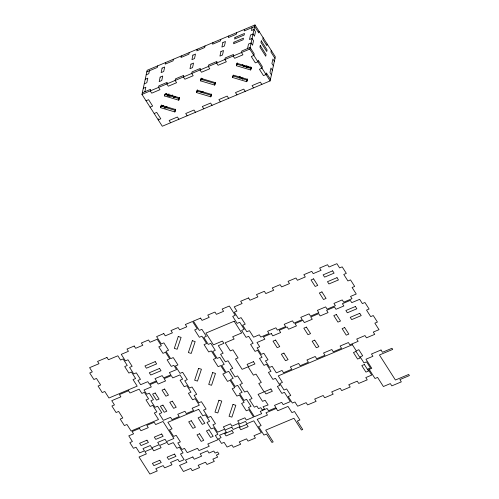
<?xml version="1.0" encoding="UTF-8"?>
<svg xmlns="http://www.w3.org/2000/svg" width="499" height="499" viewBox="0 0 499 499"><rect width="100%" height="100%" fill="white"/><g stroke="black" fill="none" stroke-linecap="round" stroke-linejoin="round"><path stroke-width="0.75" d="M141.959 94.392L147.168 70.284L254.989 24.95L275.323 56.811L270.115 80.913L162.294 126.247L141.959 94.392L249.781 49.058L254.989 24.95M144.866 91.741L145.839 87.231L143.275 88.311M149.401 70.777L148.764 73.715L146.195 74.794M157.634 65.887L157.297 67.459L146.831 71.856M165.537 62.562L165.194 64.134L173.097 60.816L173.434 59.244M160.647 107.709L161.433 105.333L175.648 109.562L174.856 111.938L160.647 107.709L161.377 104.946M158.451 118.831L158.227 119.879L160.79 118.799L156.723 112.425L154.16 113.504M164.545 95.964L164.888 94.392L179.097 98.621L178.761 100.193L164.545 95.964L165.337 93.594L179.546 97.823L178.761 100.193M165.768 108.32L166.092 106.817M168.431 96.026L168.918 93.775M181.337 55.919L180.994 57.491L188.89 54.173L189.233 52.601M174.856 111.938L175.592 109.181M197.13 49.276L196.793 50.848L204.69 47.53L205.033 45.958M196.587 92.596L197.373 90.225L211.588 94.454L210.796 96.825L196.587 92.596L197.317 89.839M200.486 80.85L201.278 78.48L215.487 82.709L214.701 85.08L200.486 80.85L200.717 79.803M201.827 80.096L202.151 78.593M212.93 42.633L212.593 44.205L220.489 40.887L220.826 39.315M210.796 96.825L211.532 94.068M214.701 85.08L215.431 82.323M228.729 35.99L228.386 37.562L236.289 34.244L236.626 32.672M232.528 77.482L232.865 75.91L247.08 80.139L246.737 81.711L232.528 77.482L233.314 75.112L247.529 79.341L246.737 81.711M236.426 65.743L237.218 63.367L251.427 67.596L250.641 69.972L236.426 65.743L236.657 64.695M236.95 64.546L237.274 63.049M244.529 29.354L244.186 30.926L254.652 26.522L258.719 32.897L259.056 31.325M239.202 78.131L239.526 76.628M247.554 48.565L248.527 44.055L251.097 42.976L252.55 45.253L253.523 40.743L252.07 38.467L249.5 39.552L250.479 35.042L253.043 33.963L254.496 36.24L255.469 31.73L254.016 29.453L251.452 30.539L252.082 27.601M244.335 66.461L244.56 65.413M242.526 79.322L242.851 77.819M250.641 69.972L251.371 67.209M263.123 37.693L262.786 39.265L266.853 45.64L267.19 44.068M271.256 50.436L270.92 52.008L274.986 58.383M179.097 98.621L179.49 97.436M201.222 78.094L200.829 79.279L215.038 83.508M237.162 62.98L236.769 64.171L250.978 68.4M247.08 80.139L247.473 78.954M145.221 79.297L147.791 78.218L146.812 82.728L144.248 83.807M142.296 92.82L150.592 89.327L150.255 90.905L151.702 93.176L159.998 89.689L158.545 87.412L158.888 85.84L167.184 82.354L166.841 83.926L168.294 86.202L176.59 82.715L175.137 80.439L175.473 78.867L183.769 75.38L183.426 76.952L184.88 79.229L193.175 75.742L191.722 73.465L192.065 71.893L200.355 68.407L200.018 69.979L201.471 72.255L209.761 68.768L208.308 66.492L208.651 64.92L216.946 61.433L216.603 63.005L218.057 65.282L226.353 61.795L224.899 59.518L225.236 57.946L233.532 54.46L233.195 56.031L234.642 58.308L242.938 54.815L241.485 52.545L241.828 50.973L250.118 47.48L254.184 53.855L253.848 55.426L251.278 56.506L255.345 62.88L257.914 61.801L258.251 60.229L262.318 66.598L261.981 68.17L259.411 69.249L263.478 75.623L266.048 74.544L266.385 72.973L270.452 79.341M146.026 100.761L148.59 99.681L152.657 106.056L150.093 107.135M168.974 96.482L172.504 94.997M244.922 66.691L247.017 65.812M173.247 97.573L175.367 96.681M246.107 67.639L248.708 66.548M248.477 67.87L250.567 66.985M160.659 106.711L163.466 105.532M164.377 108.034L167.115 106.886M203.274 91.685L201.347 92.49L200.592 91.311M196.924 91.024L211.139 95.253M160.984 106.137L175.199 110.366M274.35 61.315L272.897 59.044L271.924 63.548L273.377 65.824M272.404 70.328L270.951 68.057L269.978 72.561L271.431 74.838M249.781 49.058L270.115 80.913M261.819 84.4L260.366 82.129L252.076 85.616L253.529 87.893M242.657 64.539L244.117 66.822M240.05 76.447L241.142 78.15M245.234 91.379L243.78 89.103L235.484 92.589L236.938 94.866M228.642 98.353L227.195 96.076L218.899 99.563L220.352 101.84M212.056 105.326L210.603 103.05L202.307 106.537L203.76 108.813M195.471 112.3L194.017 110.023L185.722 113.51L187.175 115.787M166.254 93.625L167.864 96.151M178.879 119.273L177.426 116.997L169.136 120.49L170.589 122.76M160.16 77.114L159.187 81.618L161.751 80.539L162.73 76.035L160.16 77.114M162.106 68.101L161.133 72.605L163.703 71.525L164.676 67.022L162.106 68.101M190.967 64.159L189.994 68.669L192.558 67.59L193.531 63.08L190.967 64.159M192.913 55.146L191.94 59.655L194.51 58.576L195.483 54.067L192.913 55.146M220.92 51.565L219.94 56.075L222.51 54.996L223.483 50.486L220.92 51.565M222.866 42.552L221.893 47.062L224.456 45.983L225.436 41.473L222.866 42.552M233.944 42.184L233.601 43.756L243.132 39.752L243.468 38.18L233.944 42.184M234.96 37.469L234.624 39.041L244.148 35.036L244.491 33.464L234.96 37.469M260.26 45.552L259.923 47.124L265.73 56.225L266.067 54.653L260.26 45.552M261.283 40.837L260.94 42.409L266.747 51.509L267.09 49.937L261.283 40.837M178.249 336.526L174.313 348.389L177.151 349.231L181.093 337.368L178.249 336.526M192.321 340.711L188.379 352.575L191.223 353.423L195.165 341.559L192.321 340.711M198.583 368.387L194.641 380.244L197.485 381.093L201.428 369.229L198.583 368.387M212.655 372.572L208.713 384.436L211.557 385.278L215.493 373.42L212.655 372.572M218.918 400.248L214.975 412.105L217.82 412.954L221.762 401.09L218.918 400.248M232.989 404.433L229.047 416.297L231.892 417.139L235.827 405.282L232.989 404.433M106.967 357.465L97.555 361.426L99.008 363.702L89.595 367.657L92.303 371.905L89.739 372.984L93.899 379.508L96.469 378.429L100.63 384.954L98.066 386.033L102.226 392.557L104.796 391.478L108.957 398.002L137.2 386.126L133.033 379.602L135.603 378.523L131.437 371.998L128.873 373.077L124.706 366.559L127.276 365.474L123.11 358.956L120.546 360.035L117.833 355.787L108.42 359.742L106.967 357.465M134.181 346.025L126.989 349.044L128.443 351.321L121.257 354.346L125.417 360.871L127.987 359.791L132.148 366.316L129.584 367.395L133.744 373.919L136.314 372.834L140.475 379.359L137.911 380.438L140.618 384.685L147.81 381.666L149.263 383.943L156.449 380.918L154.996 378.641L162.187 375.622L163.635 377.899L170.826 374.874L169.373 372.597L176.559 369.578L173.852 365.33L171.282 366.409L167.121 359.885L169.685 358.806L165.525 352.282L162.955 353.361L158.794 346.836L161.358 345.757L157.197 339.233L150.006 342.258L148.552 339.981L141.367 343L142.82 345.277L135.634 348.302L134.181 346.025M163.784 333.575L156.599 336.6L161.289 343.948L163.859 342.869L168.55 350.223L165.986 351.302L170.677 358.656L173.247 357.577L177.937 364.931L175.367 366.01L180.064 373.358L182.628 372.279L187.318 379.633L184.755 380.712L189.445 388.066L192.015 386.987L196.706 394.335L194.136 395.42L198.833 402.768L201.396 401.689L206.093 409.043L203.523 410.122L208.214 417.476L210.784 416.397L215.474 423.745L212.911 424.824L217.601 432.178L224.787 429.159L223.334 426.882L230.526 423.857L231.979 426.134L239.164 423.115L237.711 420.838L244.903 417.813L246.35 420.089L253.542 417.07L248.851 409.716L246.281 410.796L241.591 403.441L244.154 402.362L239.464 395.008L236.894 396.087L232.203 388.74L234.773 387.661L230.076 380.307L227.513 381.386L222.822 374.032L225.386 372.953L220.695 365.599L218.125 366.678L213.435 359.33L216.005 358.251L211.308 350.897L208.744 351.976L204.047 344.622L206.617 343.543L201.927 336.189L199.357 337.268L194.666 329.92L197.23 328.841L192.539 321.487L185.354 324.506L186.807 326.783L179.615 329.808L178.162 327.531L170.976 330.556L172.429 332.827L165.238 335.852L163.784 333.575M200.586 318.106L193.394 321.125L199.319 330.407L201.883 329.328L206.355 336.326L203.785 337.405L208.258 344.41L210.821 343.331L215.294 350.329L212.724 351.415L217.19 358.413L219.76 357.334L224.226 364.339L221.662 365.418L226.128 372.416L228.698 371.337L233.164 378.342L230.6 379.421L235.066 386.426L237.636 385.347L242.102 392.345L239.539 393.424L244.005 400.429L246.575 399.35L251.041 406.348L248.477 407.427L254.396 416.709L261.701 413.64L260.247 411.363L267.096 408.481L268.543 410.758L275.959 407.639L274.506 405.363L281.698 402.344L283.151 404.62L290.337 401.595L284.418 392.32L281.848 393.399L277.382 386.394L279.945 385.315L275.479 378.311L272.909 379.396L268.443 372.391L271.007 371.312L266.541 364.307L263.971 365.387L259.505 358.388L262.069 357.309L257.603 350.304L255.033 351.383L250.567 344.379L253.13 343.3L248.664 336.301L246.094 337.38L241.628 330.375L244.198 329.296L239.726 322.298L237.156 323.377L232.69 316.372L235.26 315.293L229.334 306.018L222.149 309.037L223.602 311.314L216.41 314.333L214.957 312.062L207.771 315.081L209.224 317.358L202.033 320.383L200.586 318.106M248.558 297.934L240.655 301.253L242.109 303.529L234.212 306.854L236.925 311.102L234.355 312.181L238.516 318.705L241.086 317.626L245.252 324.144L242.682 325.229L246.843 331.748L249.413 330.669L253.579 337.193L259.305 334.785L260.759 337.062L269.048 333.575L267.595 331.299L275.891 327.812L277.344 330.089L285.64 326.602L284.187 324.325L292.476 320.838L293.93 323.115L302.226 319.628L300.772 317.352L309.068 313.865L310.521 316.141L318.811 312.648L317.364 310.378L325.654 306.891L327.107 309.162L335.403 305.675L333.95 303.398L342.245 299.911L343.692 302.188L351.988 298.701L350.535 296.425L356.261 294.017L352.101 287.493L354.67 286.414L350.504 279.889L347.934 280.968L343.774 274.45L346.337 273.371L342.177 266.846L339.607 267.926L336.9 263.678L328.997 266.996L327.55 264.719L319.647 268.044L321.1 270.321L313.204 273.639L311.75 271.362L303.847 274.687L305.301 276.957L297.404 280.282L295.951 278.005L288.054 281.33L289.501 283.6L281.604 286.925L280.151 284.648L272.254 287.967L273.708 290.243L265.805 293.568L264.358 291.291L256.455 294.61L257.908 296.886L250.011 300.211L248.558 297.934M313.59 278.86L311.027 279.945L315.187 286.463L317.757 285.384L313.59 278.86M332.646 270.851L323.121 274.855L324.575 277.132L334.099 273.128L332.646 270.851M337.006 277.675L327.475 281.686L328.928 283.962L338.459 279.951L337.006 277.675M234.156 321.219L205.912 333.089L213.416 344.846L222.404 341.066L223.858 343.343L218.325 345.67L223.14 353.223L220.577 354.302L225.392 361.856L227.962 360.777L232.784 368.324L230.214 369.403L235.035 376.957L237.599 375.878L242.42 383.432L239.857 384.511L244.672 392.064L247.242 390.979L252.057 398.533L249.494 399.612L254.315 407.165L256.879 406.086L258.507 408.631L260.79 407.677L262.243 409.947L264.52 408.993L263.073 406.716L268.113 404.976L265.112 400.273L262.543 401.352L258.089 394.378L264.083 391.858L258.756 383.513L261.32 382.434L255.999 374.088L253.43 375.167L248.103 366.827L242.115 369.341L235.497 358.974L238.067 357.895L232.902 349.805L230.332 350.884L225.168 342.794L234.125 339.027L232.671 336.75L241.659 332.976L234.156 321.219M155.201 361.625L144.935 365.942L146.388 368.218L156.655 363.896L155.201 361.625M321.917 291.909L319.354 292.988L323.514 299.512L326.084 298.433L321.917 291.909M159.561 368.449L149.295 372.765L150.748 375.042L161.015 370.726L159.561 368.449M128.555 390.723L119.429 394.559L120.877 396.836L111.751 400.678L114.464 404.926L111.895 406.005L116.061 412.53L118.625 411.444L122.791 417.969L120.222 419.048L124.388 425.572L126.952 424.493L131.118 431.017L158.501 419.503L154.334 412.979L156.904 411.9L152.738 405.375L150.174 406.46L146.007 399.936L148.577 398.857L144.411 392.333L141.847 393.412L139.134 389.164L130.008 393L128.555 390.723M156.705 381.772L149.862 384.654L151.316 386.931L144.011 390L146.718 394.247L149.288 393.168L153.449 399.693L150.885 400.772L155.046 407.296L157.615 406.217L161.776 412.735L159.212 413.821L163.373 420.339L170.564 417.32L172.018 419.597L179.203 416.571L177.75 414.295L184.942 411.276L186.389 413.552L193.581 410.527L192.127 408.251L199.313 405.232L195.153 398.707L192.583 399.786L188.422 393.262L190.986 392.183L186.826 385.658L184.256 386.737L180.095 380.213L182.659 379.134L179.952 374.886L172.76 377.911L171.307 375.635L164.121 378.654L165.574 380.93L158.158 384.049L156.705 381.772M271.313 333.588L263.41 336.906L264.863 339.183L256.966 342.507L259.68 346.755L257.11 347.834L261.27 354.359L263.84 353.28L268.007 359.798L265.437 360.877L269.603 367.401L272.167 366.322L276.334 372.847L282.06 370.439L283.513 372.716L291.803 369.229L290.349 366.952L298.645 363.465L300.099 365.742L308.394 362.255L306.941 359.979L315.237 356.492L316.684 358.769L324.98 355.282L323.527 353.005L331.823 349.518L333.276 351.795L341.566 348.302L340.118 346.032L348.408 342.545L349.861 344.815L358.157 341.328L356.704 339.052L365 335.565L366.453 337.842L374.743 334.355L373.289 332.078L379.015 329.671L374.855 323.146L377.425 322.067L373.258 315.543L370.688 316.622L366.528 310.104L369.098 309.018L364.931 302.5L362.361 303.579L359.654 299.331L351.751 302.65L350.304 300.373L342.401 303.698L343.855 305.974L335.958 309.293L334.505 307.016L326.602 310.341L328.055 312.611L320.158 315.936L318.705 313.659L310.808 316.984L312.262 319.254L304.359 322.579L302.905 320.302L295.009 323.62L296.462 325.897L288.559 329.221L287.112 326.945L279.209 330.263L280.663 332.54L272.766 335.864L271.313 333.588M275.591 340.062L273.022 341.141L277.188 347.666L279.752 346.587L275.591 340.062M306.398 327.107L303.829 328.186L307.995 334.71L310.559 333.631L306.398 327.107M336.345 314.513L333.781 315.599L337.942 322.117L340.511 321.038L336.345 314.513M355.4 306.505L345.876 310.509L347.329 312.786L356.854 308.781L355.4 306.505M155.183 392.994L152.619 394.073L156.493 400.142L159.056 399.063L155.183 392.994M164.601 389.039L162.032 390.118L165.905 396.187L168.475 395.108L164.601 389.039M359.76 313.328L350.229 317.339L351.683 319.616L361.214 315.605L359.76 313.328M253.48 361.681L247.067 364.376L248.521 366.646L254.933 363.952L253.48 361.681M283.919 353.111L281.349 354.19L285.515 360.715L288.079 359.636L283.919 353.111M314.726 340.156L312.156 341.235L316.322 347.759L318.886 346.68L314.726 340.156M344.672 327.562L342.108 328.641L346.269 335.166L348.838 334.087L344.672 327.562M162.93 405.132L160.366 406.211L164.24 412.28L166.803 411.201L162.93 405.132M172.342 401.177L169.779 402.256L173.652 408.325L176.216 407.246L172.342 401.177M139.471 428.466L132.116 431.56L133.57 433.837L128.773 435.852L132.397 441.534L129.834 442.613L133.458 448.295L136.027 447.216L139.651 452.892L144.442 450.878L142.988 448.601L150.349 445.507L151.802 447.784L159.162 444.69L157.709 442.413L165.069 439.32L166.523 441.596L173.883 438.502L163.005 421.462L155.644 424.555L154.191 422.279L146.831 425.373L148.284 427.649L140.924 430.743L139.471 428.466M198.683 409.342L167.876 422.297L172.043 428.822L169.473 429.901L173.64 436.425L176.209 435.346L180.37 441.871L177.8 442.95L181.967 449.468L184.536 448.389L187.244 452.643L197.51 448.32L198.964 450.597L209.237 446.281L207.784 444.004L218.051 439.688L215.337 435.44L217.907 434.361L213.74 427.836L211.177 428.915L207.01 422.391L209.58 421.312L205.413 414.788L202.85 415.867L198.683 409.342M352.369 344.728L278.267 375.884L282.434 382.409L279.864 383.488L284.031 390.012L286.594 388.933L290.761 395.451L288.191 396.53L292.358 403.055L294.921 401.976L297.635 406.223L306.155 402.643L307.602 404.92L316.123 401.339L314.669 399.063L323.19 395.482L324.643 397.753L333.164 394.173L331.71 391.896L340.231 388.316L341.678 390.592L350.198 387.012L348.745 384.735L357.265 381.155L358.719 383.432L367.239 379.845L365.786 377.568L371.736 375.067L367.863 368.998L370.433 367.919L366.559 361.85L363.989 362.929L360.116 356.86L362.686 355.781L358.812 349.712L356.242 350.797L352.369 344.728M191.267 420.738L188.703 421.817L192.863 428.342L195.433 427.263L191.267 420.738M200.679 416.777L198.115 417.856L202.276 424.381L204.846 423.302L200.679 416.777M356.024 351.464L353.454 352.544L357.621 359.068L360.184 357.989L356.024 351.464M146.962 440.199L139.601 443.293L141.055 445.57L148.415 442.476L146.962 440.199M161.682 434.011L154.322 437.105L155.775 439.382L163.129 436.288L161.682 434.011M270.907 388.989L264.501 391.684L265.948 393.961L272.36 391.266L270.907 388.989M380.999 350.005L371.468 354.016L372.921 356.292L365.96 359.218L371.767 368.318L369.204 369.397L375.011 378.504L377.581 377.425L383.388 386.525L390.349 383.6L391.802 385.877L401.333 381.866L399.88 379.589L409.405 375.585L408.681 374.45L395.414 380.026L379.44 354.989L392.707 349.412L391.977 348.277L382.452 352.282L380.999 350.005M152.289 448.545L144.928 451.639L146.382 453.915L139.021 457.009L149.9 474.05L157.254 470.956L155.807 468.68L163.161 465.586L164.614 467.862L171.974 464.769L170.521 462.492L177.881 459.398L179.334 461.675L184.125 459.66L180.501 453.978L183.071 452.899L179.44 447.216L176.877 448.295L173.253 442.613L168.456 444.628L167.003 442.357L159.649 445.451L161.096 447.728L153.742 450.822L152.289 448.545M199.594 433.787L197.03 434.866L201.191 441.39L203.76 440.311L199.594 433.787M209.006 429.826L206.443 430.905L210.603 437.43L213.173 436.351L209.006 429.826M364.351 364.513L361.781 365.592L365.948 372.117L368.518 371.038L364.351 364.513M231.779 427.181L224.93 430.057L226.384 432.334L219.535 435.215L221.088 437.642L218.518 438.721L221.519 443.424L224.088 442.345L227.089 447.042L231.879 445.027L233.332 447.304L240.693 444.21L239.239 441.933L246.6 438.839L248.053 441.116L255.407 438.022L253.96 435.746L261.314 432.652L253.766 420.819L246.918 423.701L245.471 421.424L238.622 424.3L240.075 426.576L233.226 429.458L231.779 427.181M276.271 408.469L266.004 412.792L267.458 415.062L257.191 419.385L261.127 425.553L258.563 426.633L263.952 435.078L266.516 433.999L271.911 442.445L273.19 441.908L265.686 430.15L293.93 418.274L301.433 430.032L302.718 429.496L297.323 421.05L299.893 419.965L294.504 411.519L291.934 412.598L287.998 406.429L277.725 410.746L276.271 408.469M159.774 460.278L152.413 463.371L153.867 465.648L161.227 462.554L159.774 460.278M174.494 454.09L167.134 457.184L168.587 459.454L175.947 456.36L174.494 454.09M231.979 430.556L224.619 433.65L226.072 435.926L233.432 432.833L231.979 430.556M246.693 424.368L239.339 427.462L240.786 429.739L248.146 426.645L246.693 424.368M192.826 456.965L185.466 460.059L186.919 462.33L179.559 465.43L183.432 471.493L190.793 468.399L192.246 470.676L199.606 467.582L198.153 465.305L205.513 462.211L206.96 464.488L214.321 461.394L212.867 459.117L217.664 457.103L216.373 455.082L218.936 454.003L217.645 451.975L215.081 453.061L213.79 451.034L208.994 453.048L207.547 450.772L200.186 453.865L201.64 456.142L194.279 459.236L192.826 456.965"/></g></svg>
